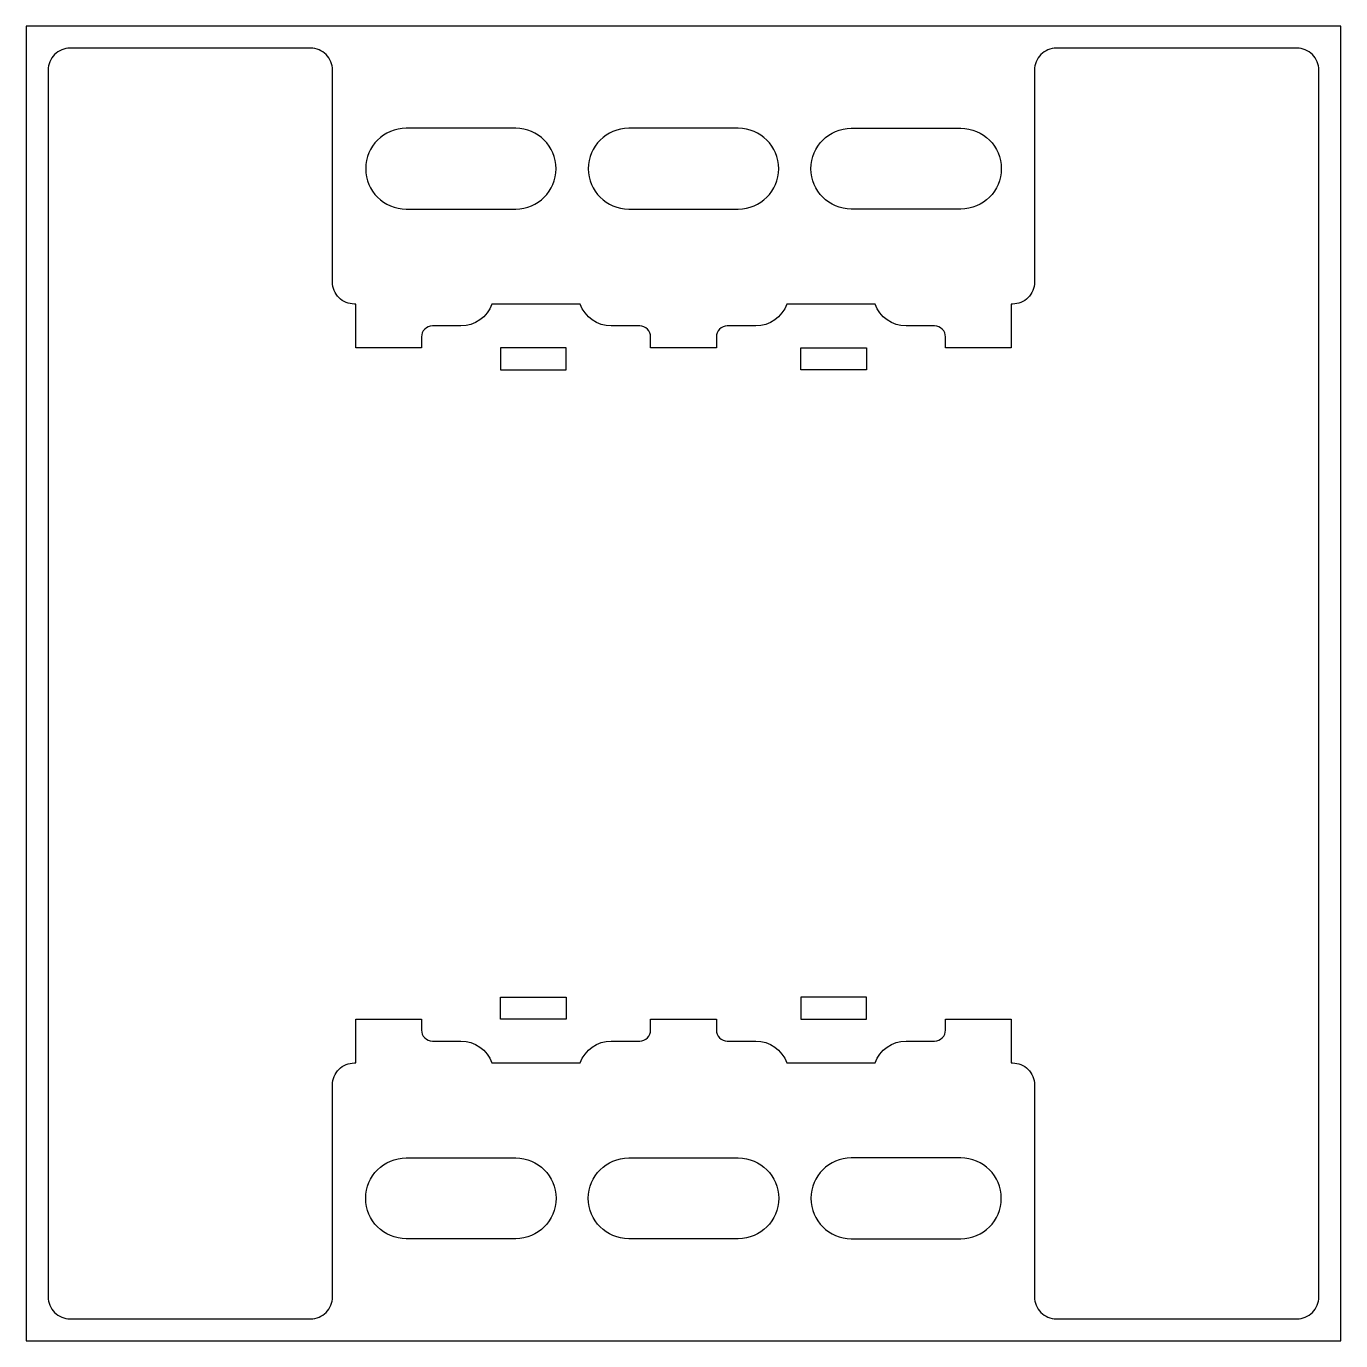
# Model space of a CAD drawing. Header units: millimetres. Extents: x 0 to 30, y 0 to 30.
import ezdxf

# ---------------------------------------------------------------- set-up
doc = ezdxf.new("R2010")
doc.units = ezdxf.units.MM
doc.layers.add('glassOutline', color=7, linetype='Continuous')
doc.layers.add('TC-etch-lines-chemical', color=1, linetype='Continuous')

msp = doc.modelspace()

# ---------------------------------------------------------------- linework, layer by layer
at = {"layer": 'glassOutline'}
msp.add_lwpolyline([(0, 0), (30, 0), (30, 30), (0, 30)], close=True, dxfattribs=at)
at = {"layer": 'TC-etch-lines-chemical'}
for points in [[(0.5, 1, 0.414214), (1, 0.5), (6.49, 0.5, 0.414214), (6.99, 1), (6.99, 5.839, -0.414214), (7.49, 6.339), (7.52, 6.339), (7.52, 7.339), (9.02, 7.339), (9.02, 7.089, 0.414214), (9.27, 6.839), (9.92, 6.839, -0.317837), (10.627, 6.339), (12.643, 6.339, -0.317837), (13.35, 6.839), (14, 6.839, 0.414214), (14.25, 7.089), (14.25, 7.339), (15.75, 7.339), (15.75, 7.089, 0.414214), (16, 6.839), (16.65, 6.839, -0.317838), (17.357, 6.339), (19.373, 6.339, -0.317837), (20.08, 6.839), (20.73, 6.839, 0.414214), (20.98, 7.089), (20.98, 7.339), (22.48, 7.339), (22.48, 6.339), (22.51, 6.339, -0.414214), (23.01, 5.839), (23.01, 1, 0.414214), (23.51, 0.5), (29, 0.5, 0.414214), (29.5, 1), (29.5, 29, 0.414214), (29, 29.5), (23.51, 29.5, 0.414214), (23.01, 29), (23.01, 24.161, -0.414214), (22.51, 23.661), (22.48, 23.661), (22.48, 22.661), (20.98, 22.661), (20.98, 22.911, 0.414214), (20.73, 23.161), (20.08, 23.161, -0.317837), (19.373, 23.661), (17.357, 23.661, -0.317838), (16.65, 23.161), (16, 23.161, 0.414214), (15.75, 22.911), (15.75, 22.661), (14.25, 22.661), (14.25, 22.911, 0.414214), (14, 23.161), (13.35, 23.161, -0.317837), (12.643, 23.661), (10.627, 23.661, -0.317837), (9.92, 23.161), (9.27, 23.161, 0.414214), (9.02, 22.911), (9.02, 22.661), (7.52, 22.661), (7.52, 23.661), (7.49, 23.661, -0.414214), (6.99, 24.161), (6.99, 29, 0.414214), (6.49, 29.5), (1, 29.5, 0.414214), (0.5, 29)], [(8.67, 25.827), (11.17, 25.827, 1), (11.17, 27.673), (8.67, 27.673, 1)], [(13.75, 25.827), (16.25, 25.827, 1), (16.25, 27.673), (13.75, 27.673, 1)], [(21.33, 25.827), (18.83, 25.827, -1), (18.83, 27.673), (21.33, 27.673, -1)], [(8.67, 4.173), (11.17, 4.173, -1), (11.17, 2.327), (8.67, 2.327, -1)], [(13.75, 4.173), (16.25, 4.173, -1), (16.25, 2.327), (13.75, 2.327, -1)], [(21.33, 4.173), (18.83, 4.173, 1), (18.83, 2.327), (21.33, 2.327, 1)]]:
    msp.add_lwpolyline(points, format="xyb", close=True, dxfattribs=at)
for points in [[(12.32, 22.661), (10.82, 22.661), (10.82, 22.161), (12.32, 22.161)], [(17.68, 22.661), (19.18, 22.661), (19.18, 22.161), (17.68, 22.161)], [(12.32, 7.339), (10.82, 7.339), (10.82, 7.839), (12.32, 7.839)], [(17.68, 7.339), (19.18, 7.339), (19.18, 7.839), (17.68, 7.839)]]:
    msp.add_lwpolyline(points, close=True, dxfattribs=at)

doc.saveas('drawing.dxf')
